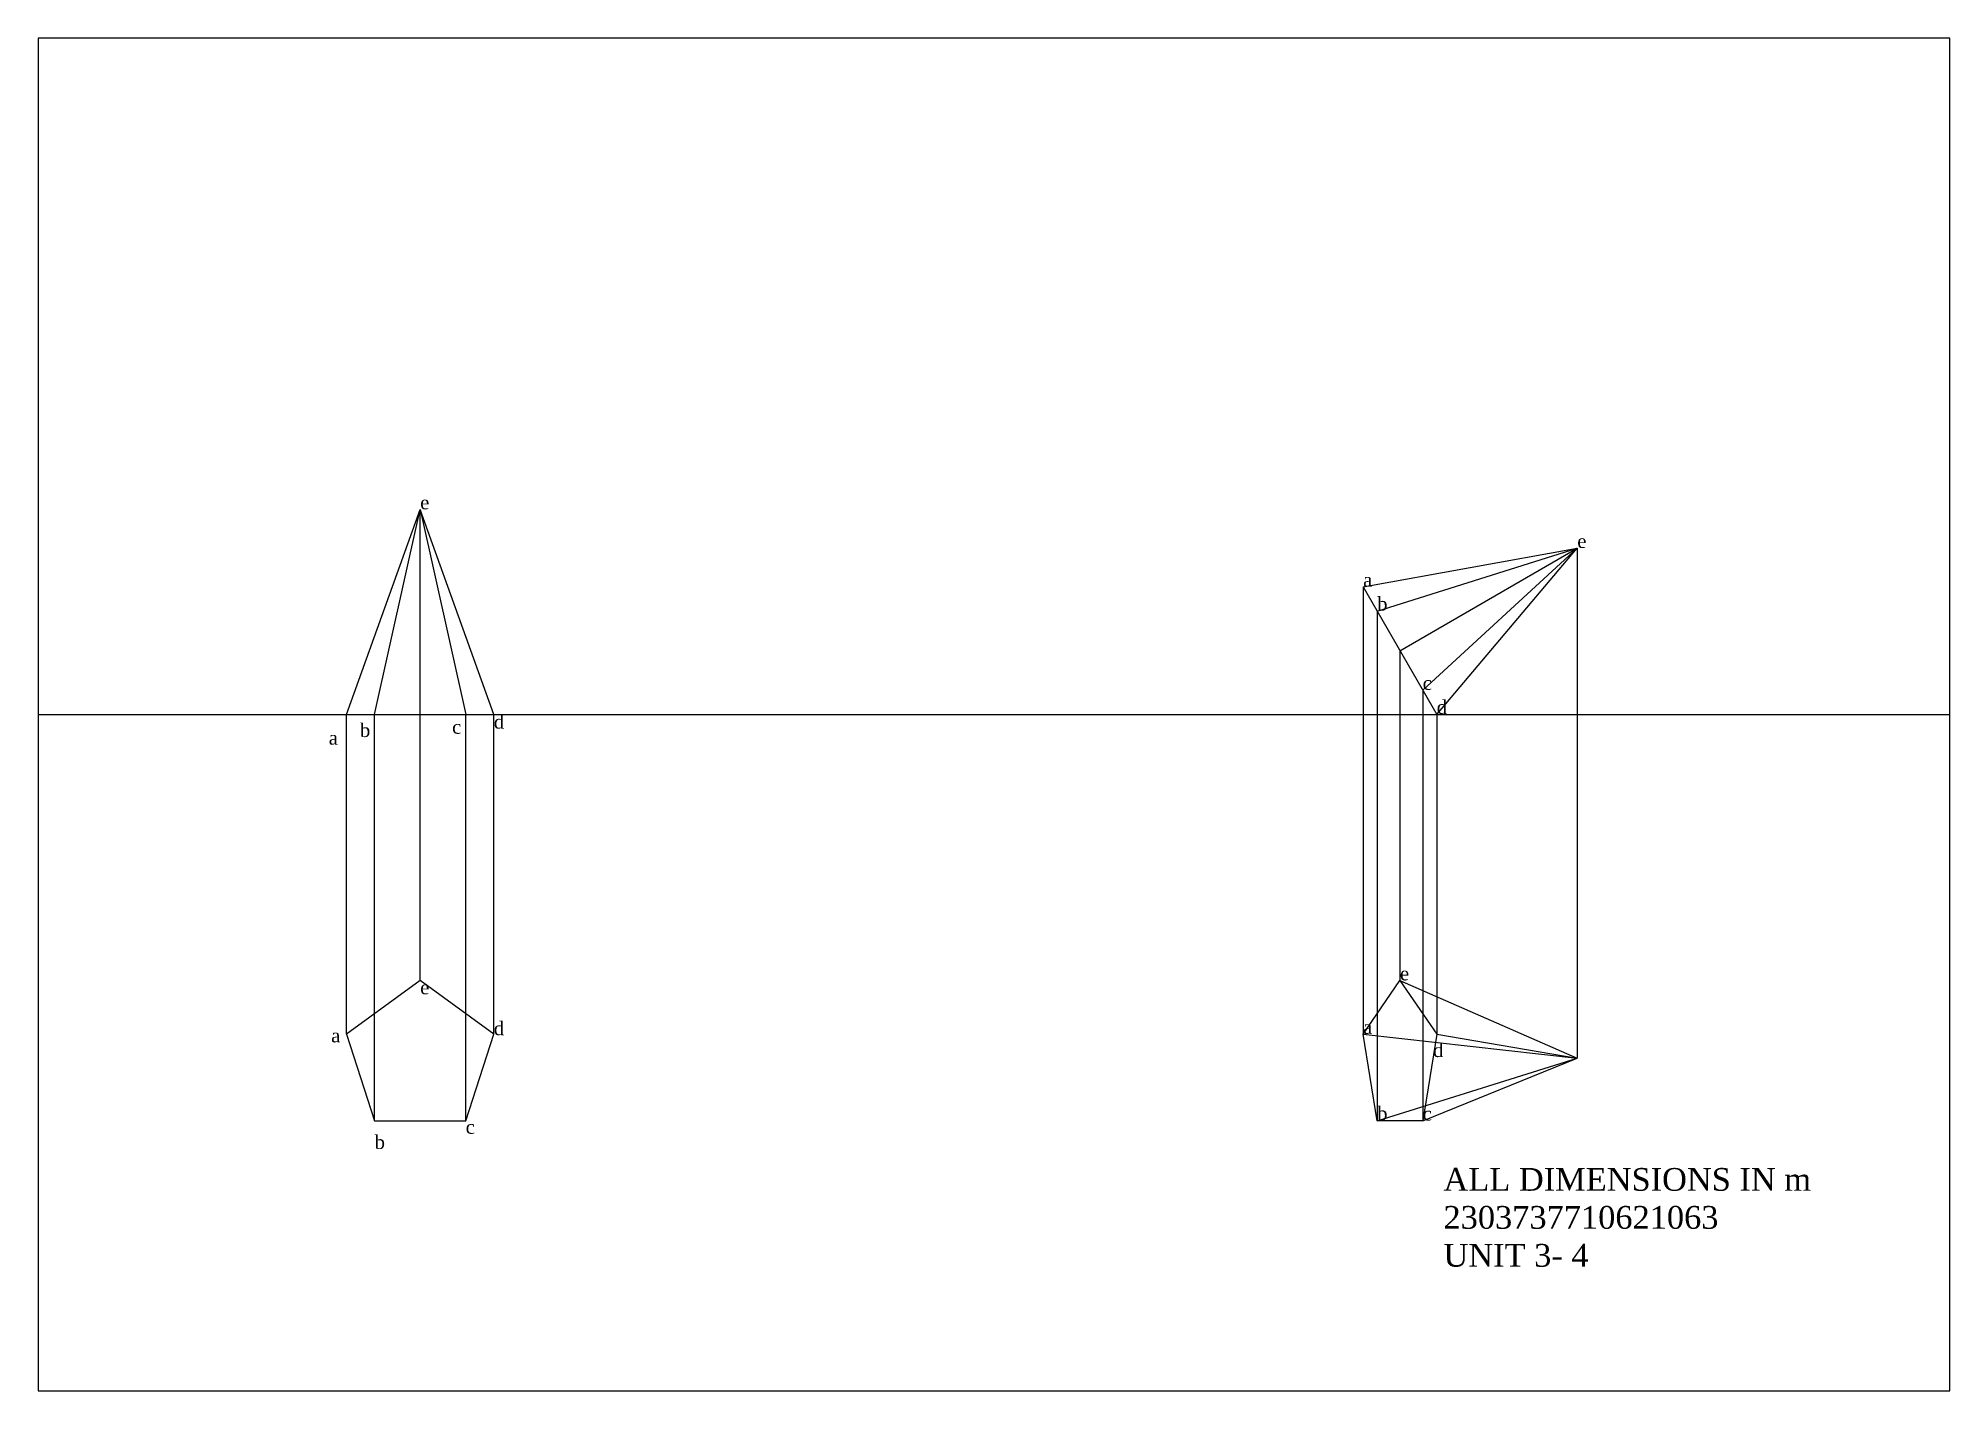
# Model space of a CAD drawing. Header units: millimetres. Extents: x 0 to 420, y 0 to 297.
import ezdxf

# ---------------------------------------------------------------- set-up
doc = ezdxf.new("R2010")
doc.units = ezdxf.units.MM
doc.header["$MEASUREMENT"] = 0
doc.styles.get("Standard").update_dxf_attribs({"font": 'times.ttf', "height": 5})

msp = doc.modelspace()

# ---------------------------------------------------------------- linework, layer by layer
for p, q in [((67.74, 148.5), (83.92, 193.5)), ((73.92, 148.5), (83.92, 193.5)), ((83.92, 148.5), (83.92, 193.5)), ((83.92, 193.5), (93.92, 148.5)), ((100.1, 148.5), (83.92, 193.5)), ((291.1, 176.53), (338.16, 185.01)), ((294.19, 171.17), (338.16, 185.01)), ((299.19, 162.51), (338.16, 185.01)), ((338.16, 185.01), (304.19, 153.85)), ((307.28, 148.5), (338.16, 185.01)), ((291.1, 176.53), (307.28, 148.5)), ((0, 148.5), (420, 148.5)), ((67.74, 78.3), (67.74, 148.5)), ((73.92, 59.28), (73.92, 148.5)), ((83.92, 90.06), (83.92, 148.5)), ((93.92, 59.28), (93.92, 148.5)), ((100.1, 78.3), (100.1, 148.5)), ((291.1, 78.3), (299.19, 90.06)), ((299.19, 90.06), (307.28, 78.3)), ((299.19, 90.06), (338.16, 73.05)), ((294.19, 59.28), (291.1, 78.3)), ((291.1, 78.3), (338.16, 73.05)), ((307.28, 78.3), (304.19, 59.28)), ((307.28, 78.3), (338.16, 73.05)), ((294.19, 59.28), (338.16, 73.05)), ((304.19, 59.28), (338.16, 73.05)), ((304.19, 59.28), (294.19, 59.28))]:
    msp.add_line(p, q)
at = {"color": 52, "true_color": 0xc8c92d}
for p, q in [((338.16, 185.01), (338.16, 73.05)), ((291.1, 176.53), (291.1, 78.3)), ((294.19, 171.17), (294.19, 59.28)), ((299.19, 162.51), (299.19, 90.06)), ((304.19, 153.85), (304.19, 59.28)), ((307.28, 148.5), (307.28, 78.3))]:
    msp.add_line(p, q, dxfattribs=at)
for points in [[(0, 0), (420, 0), (420, 297), (0, 297)], [(73.92, 59.28), (93.92, 59.28), (100.1, 78.3), (83.92, 90.06), (67.74, 78.3)]]:
    msp.add_lwpolyline(points, close=True)

# ---------------------------------------------------------------- texts
at = {"attachment_point": 1}
for s, width, insert, char_height in [('e', 26.8469, (83.92, 196.56), 3), ('e', 26.8469, (338.16, 188.07), 3), ('a', 32.9007, (291.1, 179.57), 3), ('b', 15.2659, (294.19, 174.31), 3), ('\\pxt1;c', 19.4772, (304.19, 156.91), 3), ('d', 32.9007, (307.28, 151.64), 3), ('d', 32.9007, (100.1, 148.4), 3), ('a', 32.9007, (63.83, 144.88), 3), ('b', 15.2659, (70.68, 146.56), 3), ('\\pxt1;c', 19.4772, (90.94, 147.27), 3), ('e', 26.8469, (83.92, 90.06), 3), ('e', 26.8469, (299.19, 93.12), 3), ('d', 32.9007, (100.1, 81.08), 3), ('a', 32.9007, (291.1, 81.35), 3), ('a', 32.9007, (64.36, 79.51), 3), ('d', 32.9007, (306.45, 76.28), 3), ('b', 15.2659, (294.19, 62.42), 3), ('\\pxt1;c', 19.4772, (304.19, 62.34), 3), ('b', 15.2659, (73.92, 56.1), 3), ('\\pxt1;c', 19.4772, (93.92, 59.42), 3), ('ALL DIMENSIONS IN m\\P2303737710621063\\PUNIT 3- 4', 104.2951, (308.76, 48.91), 5)]:
    msp.add_mtext_dynamic_manual_height_columns(s, width=width, gutter_width=25, heights=[0], dxfattribs=dict(at, insert=insert, char_height=char_height))

doc.saveas('drawing.dxf')
